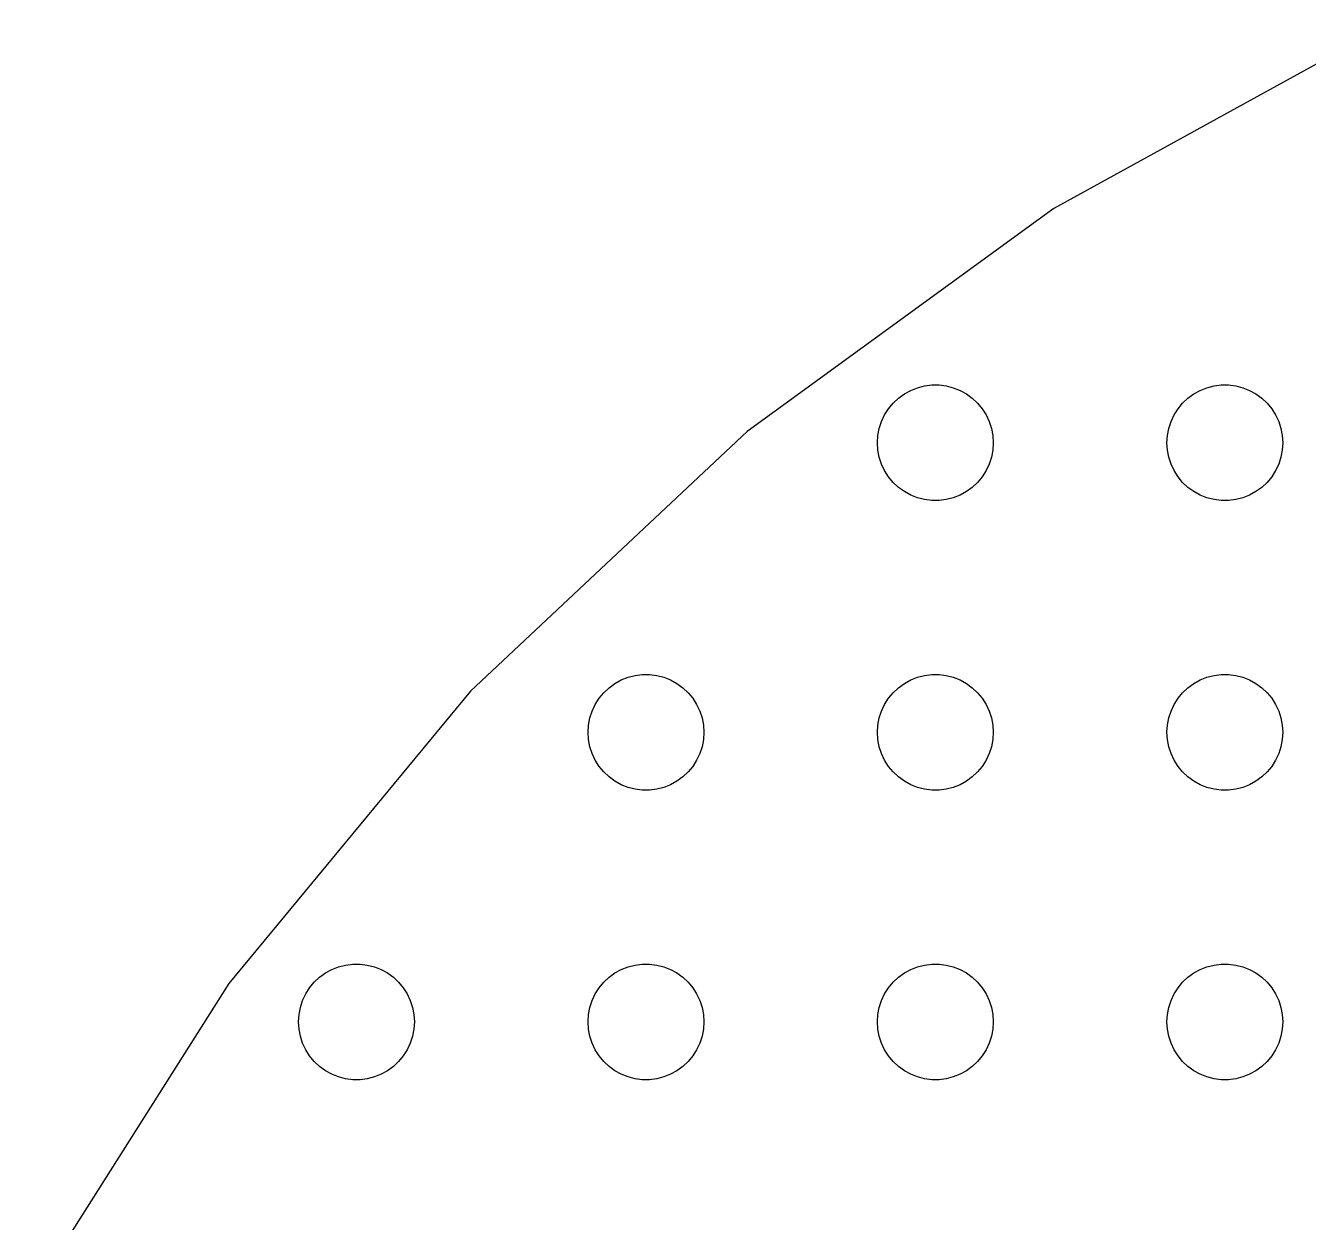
# Model space of a CAD drawing. Header units: metres. Extents: x -156 to 156, y -156 to 156.
# Drawn here: x -137.1 to -70.7, y 79.6 to 141.6 of the extents above; entities that cross this region are included whole.
import ezdxf

# ---------------------------------------------------------------- set-up
doc = ezdxf.new("R2010")
doc.units = ezdxf.units.M

msp = doc.modelspace()

# ---------------------------------------------------------------- linework, layer by layer
for p, q in [((-66.6345, 141.605), (-83.8569, 132.137)), ((-83.8569, 132.137), (-99.7569, 120.585)), ((-90.5621, 122.947), (-90.1884, 122.994)), ((-90.1884, 122.994), (-89.8116, 122.994)), ((-89.8116, 122.994), (-89.4379, 122.947)), ((-75.5621, 122.947), (-75.1884, 122.994)), ((-75.1884, 122.994), (-74.8116, 122.994)), ((-74.8116, 122.994), (-74.4379, 122.947)), ((-92.1869, 122.054), (-91.9123, 122.312)), ((-91.9123, 122.312), (-91.6075, 122.533)), ((-91.6075, 122.533), (-91.2773, 122.714)), ((-91.2773, 122.714), (-90.927, 122.853)), ((-90.927, 122.853), (-90.5621, 122.947)), ((-89.4379, 122.947), (-89.073, 122.853)), ((-89.073, 122.853), (-88.7227, 122.714)), ((-88.7227, 122.714), (-88.3925, 122.533)), ((-88.3925, 122.533), (-88.0877, 122.312)), ((-88.0877, 122.312), (-87.8131, 122.054)), ((-77.1869, 122.054), (-76.9123, 122.312)), ((-76.9123, 122.312), (-76.6075, 122.533)), ((-76.6075, 122.533), (-76.2773, 122.714)), ((-76.2773, 122.714), (-75.927, 122.853)), ((-75.927, 122.853), (-75.5621, 122.947)), ((-74.4379, 122.947), (-74.073, 122.853)), ((-74.073, 122.853), (-73.7227, 122.714)), ((-73.7227, 122.714), (-73.3925, 122.533)), ((-73.3925, 122.533), (-73.0877, 122.312)), ((-73.0877, 122.312), (-72.8131, 122.054)), ((-92.6289, 121.445), (-92.427, 121.763)), ((-92.427, 121.763), (-92.1869, 122.054)), ((-87.8131, 122.054), (-87.573, 121.763)), ((-87.573, 121.763), (-87.3711, 121.445)), ((-77.6289, 121.445), (-77.427, 121.763)), ((-77.427, 121.763), (-77.1869, 122.054)), ((-72.8131, 122.054), (-72.573, 121.763)), ((-72.573, 121.763), (-72.3711, 121.445)), ((-92.9057, 120.746), (-92.7893, 121.104)), ((-92.7893, 121.104), (-92.6289, 121.445)), ((-87.3711, 121.445), (-87.2107, 121.104)), ((-87.2107, 121.104), (-87.0943, 120.746)), ((-77.9057, 120.746), (-77.7893, 121.104)), ((-77.7893, 121.104), (-77.6289, 121.445)), ((-72.3711, 121.445), (-72.2107, 121.104)), ((-72.2107, 121.104), (-72.0943, 120.746)), ((-99.7569, 120.585), (-114.084, 107.132)), ((-93, 120), (-92.9763, 120.376)), ((-92.9763, 120.376), (-92.9057, 120.746)), ((-87.0943, 120.746), (-87.0237, 120.376)), ((-87.0237, 120.376), (-87, 120)), ((-78, 120), (-77.9763, 120.376)), ((-77.9763, 120.376), (-77.9057, 120.746)), ((-72.0943, 120.746), (-72.0237, 120.376)), ((-72.0237, 120.376), (-72, 120)), ((-92.9763, 119.624), (-93, 120)), ((-87, 120), (-87.0237, 119.624)), ((-77.9763, 119.624), (-78, 120)), ((-72, 120), (-72.0237, 119.624)), ((-92.9057, 119.254), (-92.9763, 119.624)), ((-92.7893, 118.896), (-92.9057, 119.254)), ((-87.0943, 119.254), (-87.2107, 118.896)), ((-87.0237, 119.624), (-87.0943, 119.254)), ((-77.9057, 119.254), (-77.9763, 119.624)), ((-77.7893, 118.896), (-77.9057, 119.254)), ((-72.0943, 119.254), (-72.2107, 118.896)), ((-72.0237, 119.624), (-72.0943, 119.254)), ((-92.6289, 118.555), (-92.7893, 118.896)), ((-92.427, 118.237), (-92.6289, 118.555)), ((-87.3711, 118.555), (-87.573, 118.237)), ((-87.2107, 118.896), (-87.3711, 118.555)), ((-77.6289, 118.555), (-77.7893, 118.896)), ((-77.427, 118.237), (-77.6289, 118.555)), ((-72.3711, 118.555), (-72.573, 118.237)), ((-72.2107, 118.896), (-72.3711, 118.555)), ((-92.1869, 117.946), (-92.427, 118.237)), ((-91.9123, 117.688), (-92.1869, 117.946)), ((-91.6075, 117.467), (-91.9123, 117.688)), ((-88.0877, 117.688), (-88.3925, 117.467)), ((-87.8131, 117.946), (-88.0877, 117.688)), ((-87.573, 118.237), (-87.8131, 117.946)), ((-77.1869, 117.946), (-77.427, 118.237)), ((-76.9123, 117.688), (-77.1869, 117.946)), ((-76.6075, 117.467), (-76.9123, 117.688)), ((-73.0877, 117.688), (-73.3925, 117.467)), ((-72.8131, 117.946), (-73.0877, 117.688)), ((-72.573, 118.237), (-72.8131, 117.946)), ((-91.2773, 117.286), (-91.6075, 117.467)), ((-90.927, 117.147), (-91.2773, 117.286)), ((-90.5621, 117.053), (-90.927, 117.147)), ((-90.1884, 117.006), (-90.5621, 117.053)), ((-89.8116, 117.006), (-90.1884, 117.006)), ((-89.4379, 117.053), (-89.8116, 117.006)), ((-89.073, 117.147), (-89.4379, 117.053)), ((-88.7227, 117.286), (-89.073, 117.147)), ((-88.3925, 117.467), (-88.7227, 117.286)), ((-76.2773, 117.286), (-76.6075, 117.467)), ((-75.927, 117.147), (-76.2773, 117.286)), ((-75.5621, 117.053), (-75.927, 117.147)), ((-75.1884, 117.006), (-75.5621, 117.053)), ((-74.8116, 117.006), (-75.1884, 117.006)), ((-74.4379, 117.053), (-74.8116, 117.006)), ((-74.073, 117.147), (-74.4379, 117.053)), ((-73.7227, 117.286), (-74.073, 117.147)), ((-73.3925, 117.467), (-73.7227, 117.286)), ((-106.607, 107.533), (-106.277, 107.714)), ((-106.277, 107.714), (-105.927, 107.853)), ((-105.927, 107.853), (-105.562, 107.947)), ((-105.562, 107.947), (-105.188, 107.994)), ((-105.188, 107.994), (-104.812, 107.994)), ((-104.812, 107.994), (-104.438, 107.947)), ((-104.438, 107.947), (-104.073, 107.853)), ((-104.073, 107.853), (-103.723, 107.714)), ((-103.723, 107.714), (-103.393, 107.533)), ((-91.6075, 107.533), (-91.2773, 107.714)), ((-91.2773, 107.714), (-90.927, 107.853)), ((-90.927, 107.853), (-90.5621, 107.947)), ((-90.5621, 107.947), (-90.1884, 107.994)), ((-90.1884, 107.994), (-89.8116, 107.994)), ((-89.8116, 107.994), (-89.4379, 107.947)), ((-89.4379, 107.947), (-89.073, 107.853)), ((-89.073, 107.853), (-88.7227, 107.714)), ((-88.7227, 107.714), (-88.3925, 107.533)), ((-76.6075, 107.533), (-76.2773, 107.714)), ((-76.2773, 107.714), (-75.927, 107.853)), ((-75.927, 107.853), (-75.5621, 107.947)), ((-75.5621, 107.947), (-75.1884, 107.994)), ((-75.1884, 107.994), (-74.8116, 107.994)), ((-74.8116, 107.994), (-74.4379, 107.947)), ((-74.4379, 107.947), (-74.073, 107.853)), ((-74.073, 107.853), (-73.7227, 107.714)), ((-73.7227, 107.714), (-73.3925, 107.533)), ((-114.084, 107.132), (-126.611, 91.9884)), ((-107.427, 106.763), (-107.187, 107.054)), ((-107.187, 107.054), (-106.912, 107.312)), ((-106.912, 107.312), (-106.607, 107.533)), ((-103.393, 107.533), (-103.088, 107.312)), ((-103.088, 107.312), (-102.813, 107.054)), ((-102.813, 107.054), (-102.573, 106.763)), ((-92.427, 106.763), (-92.1869, 107.054)), ((-92.1869, 107.054), (-91.9123, 107.312)), ((-91.9123, 107.312), (-91.6075, 107.533)), ((-88.3925, 107.533), (-88.0877, 107.312)), ((-88.0877, 107.312), (-87.8131, 107.054)), ((-87.8131, 107.054), (-87.573, 106.763)), ((-77.427, 106.763), (-77.1869, 107.054)), ((-77.1869, 107.054), (-76.9123, 107.312)), ((-76.9123, 107.312), (-76.6075, 107.533)), ((-73.3925, 107.533), (-73.0877, 107.312)), ((-73.0877, 107.312), (-72.8131, 107.054)), ((-72.8131, 107.054), (-72.573, 106.763)), ((-107.789, 106.104), (-107.629, 106.445)), ((-107.629, 106.445), (-107.427, 106.763)), ((-102.573, 106.763), (-102.371, 106.445)), ((-102.371, 106.445), (-102.211, 106.104)), ((-92.7893, 106.104), (-92.6289, 106.445)), ((-92.6289, 106.445), (-92.427, 106.763)), ((-87.573, 106.763), (-87.3711, 106.445)), ((-87.3711, 106.445), (-87.2107, 106.104)), ((-77.7893, 106.104), (-77.6289, 106.445)), ((-77.6289, 106.445), (-77.427, 106.763)), ((-72.573, 106.763), (-72.3711, 106.445)), ((-72.3711, 106.445), (-72.2107, 106.104)), ((-107.976, 105.376), (-107.906, 105.746)), ((-107.906, 105.746), (-107.789, 106.104)), ((-102.211, 106.104), (-102.094, 105.746)), ((-102.094, 105.746), (-102.024, 105.376)), ((-92.9763, 105.376), (-92.9057, 105.746)), ((-92.9057, 105.746), (-92.7893, 106.104)), ((-87.2107, 106.104), (-87.0943, 105.746)), ((-87.0943, 105.746), (-87.0237, 105.376)), ((-77.9763, 105.376), (-77.9057, 105.746)), ((-77.9057, 105.746), (-77.7893, 106.104)), ((-72.2107, 106.104), (-72.0943, 105.746)), ((-72.0943, 105.746), (-72.0237, 105.376)), ((-108, 105), (-107.976, 105.376)), ((-102.024, 105.376), (-102, 105)), ((-93, 105), (-92.9763, 105.376)), ((-87.0237, 105.376), (-87, 105)), ((-78, 105), (-77.9763, 105.376)), ((-72.0237, 105.376), (-72, 105)), ((-107.976, 104.624), (-108, 105)), ((-107.906, 104.254), (-107.976, 104.624)), ((-102.024, 104.624), (-102.094, 104.254)), ((-102, 105), (-102.024, 104.624)), ((-92.9763, 104.624), (-93, 105)), ((-92.9057, 104.254), (-92.9763, 104.624)), ((-87.0237, 104.624), (-87.0943, 104.254)), ((-87, 105), (-87.0237, 104.624)), ((-77.9763, 104.624), (-78, 105)), ((-77.9057, 104.254), (-77.9763, 104.624)), ((-72.0237, 104.624), (-72.0943, 104.254)), ((-72, 105), (-72.0237, 104.624)), ((-107.789, 103.896), (-107.906, 104.254)), ((-107.629, 103.555), (-107.789, 103.896)), ((-102.211, 103.896), (-102.371, 103.555)), ((-102.094, 104.254), (-102.211, 103.896)), ((-92.7893, 103.896), (-92.9057, 104.254)), ((-92.6289, 103.555), (-92.7893, 103.896)), ((-87.2107, 103.896), (-87.3711, 103.555)), ((-87.0943, 104.254), (-87.2107, 103.896)), ((-77.7893, 103.896), (-77.9057, 104.254)), ((-77.6289, 103.555), (-77.7893, 103.896)), ((-72.2107, 103.896), (-72.3711, 103.555)), ((-72.0943, 104.254), (-72.2107, 103.896)), ((-107.427, 103.237), (-107.629, 103.555)), ((-107.187, 102.946), (-107.427, 103.237)), ((-102.573, 103.237), (-102.813, 102.946)), ((-102.371, 103.555), (-102.573, 103.237)), ((-92.427, 103.237), (-92.6289, 103.555)), ((-92.1869, 102.946), (-92.427, 103.237)), ((-87.573, 103.237), (-87.8131, 102.946)), ((-87.3711, 103.555), (-87.573, 103.237)), ((-77.427, 103.237), (-77.6289, 103.555)), ((-77.1869, 102.946), (-77.427, 103.237)), ((-72.573, 103.237), (-72.8131, 102.946)), ((-72.3711, 103.555), (-72.573, 103.237)), ((-106.912, 102.688), (-107.187, 102.946)), ((-106.607, 102.467), (-106.912, 102.688)), ((-106.277, 102.286), (-106.607, 102.467)), ((-103.393, 102.467), (-103.723, 102.286)), ((-103.088, 102.688), (-103.393, 102.467)), ((-102.813, 102.946), (-103.088, 102.688)), ((-91.9123, 102.688), (-92.1869, 102.946)), ((-91.6075, 102.467), (-91.9123, 102.688)), ((-91.2773, 102.286), (-91.6075, 102.467)), ((-88.3925, 102.467), (-88.7227, 102.286)), ((-88.0877, 102.688), (-88.3925, 102.467)), ((-87.8131, 102.946), (-88.0877, 102.688)), ((-76.9123, 102.688), (-77.1869, 102.946)), ((-76.6075, 102.467), (-76.9123, 102.688)), ((-76.2773, 102.286), (-76.6075, 102.467)), ((-73.3925, 102.467), (-73.7227, 102.286)), ((-73.0877, 102.688), (-73.3925, 102.467)), ((-72.8131, 102.946), (-73.0877, 102.688)), ((-105.927, 102.147), (-106.277, 102.286)), ((-105.562, 102.053), (-105.927, 102.147)), ((-105.188, 102.006), (-105.562, 102.053)), ((-104.812, 102.006), (-105.188, 102.006)), ((-104.438, 102.053), (-104.812, 102.006)), ((-104.073, 102.147), (-104.438, 102.053)), ((-103.723, 102.286), (-104.073, 102.147)), ((-90.927, 102.147), (-91.2773, 102.286)), ((-90.5621, 102.053), (-90.927, 102.147)), ((-90.1884, 102.006), (-90.5621, 102.053)), ((-89.8116, 102.006), (-90.1884, 102.006)), ((-89.4379, 102.053), (-89.8116, 102.006)), ((-89.073, 102.147), (-89.4379, 102.053)), ((-88.7227, 102.286), (-89.073, 102.147)), ((-75.927, 102.147), (-76.2773, 102.286)), ((-75.5621, 102.053), (-75.927, 102.147)), ((-75.1884, 102.006), (-75.5621, 102.053)), ((-74.8116, 102.006), (-75.1884, 102.006)), ((-74.4379, 102.053), (-74.8116, 102.006)), ((-74.073, 102.147), (-74.4379, 102.053)), ((-73.7227, 102.286), (-74.073, 102.147)), ((-121.912, 92.3115), (-121.607, 92.533)), ((-121.607, 92.533), (-121.277, 92.7145)), ((-121.277, 92.7145), (-120.927, 92.8532)), ((-120.927, 92.8532), (-120.562, 92.9469)), ((-120.562, 92.9469), (-120.188, 92.9941)), ((-120.188, 92.9941), (-119.812, 92.9941)), ((-119.812, 92.9941), (-119.438, 92.9469)), ((-119.438, 92.9469), (-119.073, 92.8532)), ((-119.073, 92.8532), (-118.723, 92.7145)), ((-118.723, 92.7145), (-118.393, 92.533)), ((-118.393, 92.533), (-118.088, 92.3115)), ((-106.912, 92.3115), (-106.607, 92.533)), ((-106.607, 92.533), (-106.277, 92.7145)), ((-106.277, 92.7145), (-105.927, 92.8532)), ((-105.927, 92.8532), (-105.562, 92.9469)), ((-105.562, 92.9469), (-105.188, 92.9941)), ((-105.188, 92.9941), (-104.812, 92.9941)), ((-104.812, 92.9941), (-104.438, 92.9469)), ((-104.438, 92.9469), (-104.073, 92.8532)), ((-104.073, 92.8532), (-103.723, 92.7145)), ((-103.723, 92.7145), (-103.393, 92.533)), ((-103.393, 92.533), (-103.088, 92.3115)), ((-91.9123, 92.3115), (-91.6075, 92.533)), ((-91.6075, 92.533), (-91.2773, 92.7145)), ((-91.2773, 92.7145), (-90.927, 92.8532)), ((-90.927, 92.8532), (-90.5621, 92.9469)), ((-90.5621, 92.9469), (-90.1884, 92.9941)), ((-90.1884, 92.9941), (-89.8116, 92.9941)), ((-89.8116, 92.9941), (-89.4379, 92.9469)), ((-89.4379, 92.9469), (-89.073, 92.8532)), ((-89.073, 92.8532), (-88.7227, 92.7145)), ((-88.7227, 92.7145), (-88.3925, 92.533)), ((-88.3925, 92.533), (-88.0877, 92.3115)), ((-76.9123, 92.3115), (-76.6075, 92.533)), ((-76.6075, 92.533), (-76.2773, 92.7145)), ((-76.2773, 92.7145), (-75.927, 92.8532)), ((-75.927, 92.8532), (-75.5621, 92.9469)), ((-75.5621, 92.9469), (-75.1884, 92.9941)), ((-75.1884, 92.9941), (-74.8116, 92.9941)), ((-74.8116, 92.9941), (-74.4379, 92.9469)), ((-74.4379, 92.9469), (-74.073, 92.8532)), ((-74.073, 92.8532), (-73.7227, 92.7145)), ((-73.7227, 92.7145), (-73.3925, 92.533)), ((-73.3925, 92.533), (-73.0877, 92.3115)), ((-126.611, 91.9884), (-137.142, 75.3944)), ((-122.629, 91.4453), (-122.427, 91.7634)), ((-122.427, 91.7634), (-122.187, 92.0536)), ((-122.187, 92.0536), (-121.912, 92.3115)), ((-118.088, 92.3115), (-117.813, 92.0536)), ((-117.813, 92.0536), (-117.573, 91.7634)), ((-117.573, 91.7634), (-117.371, 91.4453)), ((-107.629, 91.4453), (-107.427, 91.7634)), ((-107.427, 91.7634), (-107.187, 92.0536)), ((-107.187, 92.0536), (-106.912, 92.3115)), ((-103.088, 92.3115), (-102.813, 92.0536)), ((-102.813, 92.0536), (-102.573, 91.7634)), ((-102.573, 91.7634), (-102.371, 91.4453)), ((-92.6289, 91.4453), (-92.427, 91.7634)), ((-92.427, 91.7634), (-92.1869, 92.0536)), ((-92.1869, 92.0536), (-91.9123, 92.3115)), ((-88.0877, 92.3115), (-87.8131, 92.0536)), ((-87.8131, 92.0536), (-87.573, 91.7634)), ((-87.573, 91.7634), (-87.3711, 91.4453)), ((-77.6289, 91.4453), (-77.427, 91.7634)), ((-77.427, 91.7634), (-77.1869, 92.0536)), ((-77.1869, 92.0536), (-76.9123, 92.3115)), ((-73.0877, 92.3115), (-72.8131, 92.0536)), ((-72.8131, 92.0536), (-72.573, 91.7634)), ((-72.573, 91.7634), (-72.3711, 91.4453)), ((-122.906, 90.7461), (-122.789, 91.1044)), ((-122.789, 91.1044), (-122.629, 91.4453)), ((-117.371, 91.4453), (-117.211, 91.1044)), ((-117.211, 91.1044), (-117.094, 90.7461)), ((-107.906, 90.7461), (-107.789, 91.1044)), ((-107.789, 91.1044), (-107.629, 91.4453)), ((-102.371, 91.4453), (-102.211, 91.1044)), ((-102.211, 91.1044), (-102.094, 90.7461)), ((-92.9057, 90.7461), (-92.7893, 91.1044)), ((-92.7893, 91.1044), (-92.6289, 91.4453)), ((-87.3711, 91.4453), (-87.2107, 91.1044)), ((-87.2107, 91.1044), (-87.0943, 90.7461)), ((-77.9057, 90.7461), (-77.7893, 91.1044)), ((-77.7893, 91.1044), (-77.6289, 91.4453)), ((-72.3711, 91.4453), (-72.2107, 91.1044)), ((-72.2107, 91.1044), (-72.0943, 90.7461)), ((-122.976, 90.376), (-122.906, 90.7461)), ((-117.094, 90.7461), (-117.024, 90.376)), ((-107.976, 90.376), (-107.906, 90.7461)), ((-102.094, 90.7461), (-102.024, 90.376)), ((-92.9763, 90.376), (-92.9057, 90.7461)), ((-87.0943, 90.7461), (-87.0237, 90.376)), ((-77.9763, 90.376), (-77.9057, 90.7461)), ((-72.0943, 90.7461), (-72.0237, 90.376)), ((-123, 90), (-122.976, 90.376)), ((-122.976, 89.624), (-123, 90)), ((-117.024, 90.376), (-117, 90)), ((-117, 90), (-117.024, 89.624)), ((-108, 90), (-107.976, 90.376)), ((-107.976, 89.624), (-108, 90)), ((-102.024, 90.376), (-102, 90)), ((-102, 90), (-102.024, 89.624)), ((-93, 90), (-92.9763, 90.376)), ((-92.9763, 89.624), (-93, 90)), ((-87.0237, 90.376), (-87, 90)), ((-87, 90), (-87.0237, 89.624)), ((-78, 90), (-77.9763, 90.376)), ((-77.9763, 89.624), (-78, 90)), ((-72.0237, 90.376), (-72, 90)), ((-72, 90), (-72.0237, 89.624)), ((-122.906, 89.2539), (-122.976, 89.624)), ((-122.789, 88.8956), (-122.906, 89.2539)), ((-117.094, 89.2539), (-117.211, 88.8956)), ((-117.024, 89.624), (-117.094, 89.2539)), ((-107.906, 89.2539), (-107.976, 89.624)), ((-107.789, 88.8956), (-107.906, 89.2539)), ((-102.094, 89.2539), (-102.211, 88.8956)), ((-102.024, 89.624), (-102.094, 89.2539)), ((-92.9057, 89.2539), (-92.9763, 89.624)), ((-92.7893, 88.8956), (-92.9057, 89.2539)), ((-87.0943, 89.2539), (-87.2107, 88.8956)), ((-87.0237, 89.624), (-87.0943, 89.2539)), ((-77.9057, 89.2539), (-77.9763, 89.624)), ((-77.7893, 88.8956), (-77.9057, 89.2539)), ((-72.0943, 89.2539), (-72.2107, 88.8956)), ((-72.0237, 89.624), (-72.0943, 89.2539)), ((-122.629, 88.5547), (-122.789, 88.8956)), ((-122.427, 88.2366), (-122.629, 88.5547)), ((-117.371, 88.5547), (-117.573, 88.2366)), ((-117.211, 88.8956), (-117.371, 88.5547)), ((-107.629, 88.5547), (-107.789, 88.8956)), ((-107.427, 88.2366), (-107.629, 88.5547)), ((-102.371, 88.5547), (-102.573, 88.2366)), ((-102.211, 88.8956), (-102.371, 88.5547)), ((-92.6289, 88.5547), (-92.7893, 88.8956)), ((-92.427, 88.2366), (-92.6289, 88.5547)), ((-87.3711, 88.5547), (-87.573, 88.2366)), ((-87.2107, 88.8956), (-87.3711, 88.5547)), ((-77.6289, 88.5547), (-77.7893, 88.8956)), ((-77.427, 88.2366), (-77.6289, 88.5547)), ((-72.3711, 88.5547), (-72.573, 88.2366)), ((-72.2107, 88.8956), (-72.3711, 88.5547)), ((-122.187, 87.9464), (-122.427, 88.2366)), ((-121.912, 87.6885), (-122.187, 87.9464)), ((-117.813, 87.9464), (-118.088, 87.6885)), ((-117.573, 88.2366), (-117.813, 87.9464)), ((-107.187, 87.9464), (-107.427, 88.2366)), ((-106.912, 87.6885), (-107.187, 87.9464)), ((-102.813, 87.9464), (-103.088, 87.6885)), ((-102.573, 88.2366), (-102.813, 87.9464)), ((-92.1869, 87.9464), (-92.427, 88.2366)), ((-91.9123, 87.6885), (-92.1869, 87.9464)), ((-87.8131, 87.9464), (-88.0877, 87.6885)), ((-87.573, 88.2366), (-87.8131, 87.9464)), ((-77.1869, 87.9464), (-77.427, 88.2366)), ((-76.9123, 87.6885), (-77.1869, 87.9464)), ((-72.8131, 87.9464), (-73.0877, 87.6885)), ((-72.573, 88.2366), (-72.8131, 87.9464)), ((-121.607, 87.467), (-121.912, 87.6885)), ((-121.277, 87.2855), (-121.607, 87.467)), ((-120.927, 87.1468), (-121.277, 87.2855)), ((-120.562, 87.0531), (-120.927, 87.1468)), ((-119.073, 87.1468), (-119.438, 87.0531)), ((-118.723, 87.2855), (-119.073, 87.1468)), ((-118.393, 87.467), (-118.723, 87.2855)), ((-118.088, 87.6885), (-118.393, 87.467)), ((-106.607, 87.467), (-106.912, 87.6885)), ((-106.277, 87.2855), (-106.607, 87.467)), ((-105.927, 87.1468), (-106.277, 87.2855)), ((-105.562, 87.0531), (-105.927, 87.1468)), ((-104.073, 87.1468), (-104.438, 87.0531)), ((-103.723, 87.2855), (-104.073, 87.1468)), ((-103.393, 87.467), (-103.723, 87.2855)), ((-103.088, 87.6885), (-103.393, 87.467)), ((-91.6075, 87.467), (-91.9123, 87.6885)), ((-91.2773, 87.2855), (-91.6075, 87.467)), ((-90.927, 87.1468), (-91.2773, 87.2855)), ((-90.5621, 87.0531), (-90.927, 87.1468)), ((-89.073, 87.1468), (-89.4379, 87.0531)), ((-88.7227, 87.2855), (-89.073, 87.1468)), ((-88.3925, 87.467), (-88.7227, 87.2855)), ((-88.0877, 87.6885), (-88.3925, 87.467)), ((-76.6075, 87.467), (-76.9123, 87.6885)), ((-76.2773, 87.2855), (-76.6075, 87.467)), ((-75.927, 87.1468), (-76.2773, 87.2855)), ((-75.5621, 87.0531), (-75.927, 87.1468)), ((-74.073, 87.1468), (-74.4379, 87.0531)), ((-73.7227, 87.2855), (-74.073, 87.1468)), ((-73.3925, 87.467), (-73.7227, 87.2855)), ((-73.0877, 87.6885), (-73.3925, 87.467)), ((-120.188, 87.0059), (-120.562, 87.0531)), ((-119.812, 87.0059), (-120.188, 87.0059)), ((-119.438, 87.0531), (-119.812, 87.0059)), ((-105.188, 87.0059), (-105.562, 87.0531)), ((-104.812, 87.0059), (-105.188, 87.0059)), ((-104.438, 87.0531), (-104.812, 87.0059)), ((-90.1884, 87.0059), (-90.5621, 87.0531)), ((-89.8116, 87.0059), (-90.1884, 87.0059)), ((-89.4379, 87.0531), (-89.8116, 87.0059)), ((-75.1884, 87.0059), (-75.5621, 87.0531)), ((-74.8116, 87.0059), (-75.1884, 87.0059)), ((-74.4379, 87.0531), (-74.8116, 87.0059))]:
    msp.add_line(p, q)

doc.saveas('drawing.dxf')
